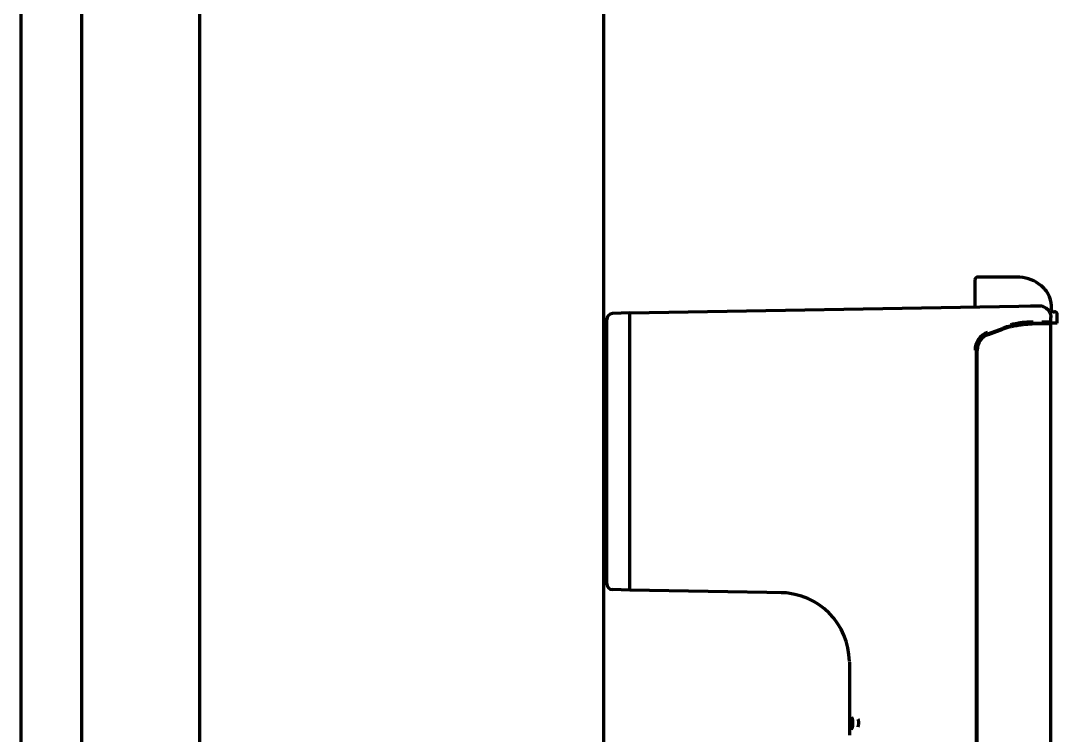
# Model space of a CAD drawing. Header units: inches. Extents: x -3055 to 7244, y 299 to 5591.
# Drawn here: x 5507.2 to 5686.7, y 2947.5 to 3071.2 of the extents above; entities that cross this region are included whole.
import ezdxf

# ---------------------------------------------------------------- set-up
doc = ezdxf.new("R2010")
doc.units = ezdxf.units.IN

msp = doc.modelspace()

# ---------------------------------------------------------------- linework, layer by layer
at = {"linetype": 'Continuous', "lineweight": 70}
for p, q in [((5507.21, 3810.02), (5507.21, 2144.82)), ((5538.21, 2170.63), (5538.21, 3808.63)), ((5608.21, 2160.63), (5608.21, 3808.63)), ((5517.72, 3758.68), (5517.72, 2411.38)), ((5673.94, 3026.85), (5672.96, 3026.85)), ((5679.63, 3026.85), (5673.94, 3026.85)), ((5679.71, 3026.85), (5679.63, 3026.85)), ((5672.46, 3026.35), (5672.46, 3021.67)), ((5612.71, 3020.63), (5680.05, 3021.8)), ((5680.05, 3021.8), (5682.07, 3021.84)), ((5682.07, 3021.84), (5683.56, 3021.86)), ((5685.71, 3021.1), (5685.71, 3021.85)), ((5612.71, 3020.63), (5609.68, 3020.52)), ((5685.59, 3019.1), (5685.59, 3019.86)), ((5685.95, 3020.85), (5686.2, 3020.85)), ((5686.2, 3020.85), (5686.21, 3020.85)), ((5686.71, 3018.85), (5686.71, 3020.35)), ((5674.69, 3017.02), (5677.23, 3017.95)), ((5674.7, 3016.92), (5677.19, 3017.83)), ((5674.78, 3016.92), (5677.27, 3017.83)), ((5682.36, 3018.73), (5681.65, 3018.73)), ((5682.36, 3018.85), (5683.81, 3018.85)), ((5683.93, 3018.73), (5682.36, 3018.73)), ((5683.81, 3018.85), (5685.34, 3018.85)), ((5685.54, 3018.73), (5683.93, 3018.73)), ((5684.06, 3019.1), (5685.59, 3019.1)), ((5685.63, 3018.85), (5685.34, 3018.85)), ((5685.54, 3018.73), (5685.54, 2899.13)), ((5685.63, 3018.85), (5685.69, 3018.85)), ((5685.94, 3018.85), (5685.69, 3018.85)), ((5686.2, 3018.85), (5685.94, 3018.85)), ((5686.7, 3018.85), (5686.2, 3018.85)), ((5686.71, 3018.85), (5686.7, 3018.85)), ((5608.71, 3017.37), (5608.21, 3017.37)), ((5672.71, 2839.53), (5672.71, 3014.2)), ((5672.76, 2839.59), (5672.76, 3014.14)), ((5672.84, 2839.59), (5672.84, 3014.14)), ((5608.71, 2996.81), (5608.71, 2996.96)), ((5612.71, 2996.81), (5612.71, 2996.96)), ((5608.21, 2975.89), (5608.71, 2975.89)), ((5612.71, 2972.63), (5609.68, 2972.73)), ((5639.84, 2972.15), (5612.71, 2972.63)), ((5650.71, 2960.17), (5650.71, 2950.99)), ((5650.71, 2948.31), (5650.71, 2948.29)), ((5650.71, 2948.26), (5650.71, 2947.49))]:
    msp.add_line(p, q, dxfattribs=at)
for centre, radius, start, end in [((5672.96, 3026.35), 0.5, 90, 180), ((5685.96, 3021.1), 0.25, 180, 270), ((5609.71, 3019.52), 1, 92, 180), ((5686.21, 3020.35), 0.5, 0, 90), ((5675.73, 3014.2), 3.25, 110, 180), ((5675.71, 3014.2), 3, 110, 180), ((5609.71, 2973.73), 1, 180, 268), ((5638.71, 2960.17), 12, 0.4104, 89)]:
    msp.add_arc(centre, radius, start, end, dxfattribs=at)
for centre, major_axis, ratio, start_param, end_param in [((5682.36, 3003.85), (-4.31, 14.37), 1, 6.235962, 6.340669), ((5682.36, 3003.76), (0, 14.97), 0.996917, 0.249261, 0.34807), ((5675.71, 3014.14), (0, 2.96), 0.996917, 0.348075, 1.570796), ((5675.79, 3014.14), (0, 2.96), 0.996917, 0.348075, 1.570796)]:
    msp.add_ellipse(centre, major_axis=major_axis, ratio=ratio, start_param=start_param, end_param=end_param, dxfattribs=at)
for points, knots in [([(5685.71, 3021.85), (5685.66, 3022.59), (5685.29, 3024.06), (5683.16, 3026.2), (5681.18, 3026.81), (5679.71, 3026.85)], [0, 0, 0, 0, 0.244195, 0.538911, 1, 1, 1, 1]), ([(5683.56, 3021.86), (5683.69, 3021.87), (5683.82, 3021.86), (5684.01, 3021.82), (5684.08, 3021.8), (5684.17, 3021.78), (5684.21, 3021.77), (5684.27, 3021.75), (5684.3, 3021.73), (5684.45, 3021.67), (5684.57, 3021.61), (5684.71, 3021.52), (5684.74, 3021.5), (5684.79, 3021.46), (5684.82, 3021.44), (5684.9, 3021.38), (5684.95, 3021.34), (5685.09, 3021.2), (5685.17, 3021.1), (5685.26, 3020.96), (5685.28, 3020.93), (5685.32, 3020.88), (5685.33, 3020.85), (5685.38, 3020.76), (5685.44, 3020.64), (5685.48, 3020.52), (5685.51, 3020.42), (5685.52, 3020.39), (5685.54, 3020.33), (5685.55, 3020.29), (5685.58, 3020.13), (5685.59, 3020), (5685.59, 3019.86)], [0, 0, 0, 0, 0.125, 0.125, 0.1875, 0.1875, 0.21875, 0.21875, 0.25, 0.25, 0.375, 0.375, 0.40625, 0.40625, 0.4375, 0.4375, 0.5, 0.5, 0.625, 0.625, 0.65625, 0.65625, 0.6875, 0.6875, 0.75, 0.8125, 0.8125, 0.84375, 0.84375, 0.875, 0.875, 1, 1, 1, 1]), ([(5608.71, 2996.96), (5608.71, 2997.7), (5608.71, 2998.43), (5608.71, 2999.9), (5608.71, 3001.34), (5608.71, 3002.76), (5608.71, 3004.15), (5608.71, 3004.84), (5608.71, 3005.86), (5608.71, 3006.29), (5608.71, 3006.71), (5608.71, 3006.87), (5608.71, 3006.96), (5608.71, 3007.21), (5608.71, 3007.37), (5608.71, 3007.86), (5608.71, 3008.19), (5608.71, 3008.67), (5608.71, 3008.83), (5608.71, 3009.14), (5608.71, 3009.3), (5608.71, 3010.08), (5608.71, 3010.68), (5608.71, 3011.82), (5608.71, 3012.38), (5608.71, 3013.17), (5608.71, 3013.42), (5608.71, 3013.8), (5608.71, 3013.92), (5608.71, 3014.11), (5608.71, 3014.17), (5608.71, 3014.29), (5608.71, 3014.35), (5608.71, 3014.88), (5608.71, 3015.33), (5608.71, 3016.15), (5608.71, 3016.53), (5608.71, 3017.05), (5608.71, 3017.22), (5608.71, 3017.46), (5608.71, 3017.54), (5608.71, 3017.69), (5608.71, 3017.76), (5608.71, 3018.11), (5608.71, 3018.36), (5608.71, 3018.78), (5608.71, 3019.13), (5608.71, 3019.34), (5608.71, 3019.42), (5608.71, 3019.43), (5608.71, 3019.45), (5608.71, 3019.47), (5608.71, 3019.49), (5608.71, 3019.51), (5608.71, 3019.52), (5608.71, 3019.52)], [0, 0, 0, 0, 0.062533, 0.062533, 0.125065, 0.187598, 0.187598, 0.25013, 0.25013, 0.281397, 0.289213, 0.289213, 0.29703, 0.29703, 0.312663, 0.312663, 0.343929, 0.343929, 0.359562, 0.359562, 0.375196, 0.375196, 0.437728, 0.437728, 0.500261, 0.500261, 0.531527, 0.531527, 0.54716, 0.54716, 0.554977, 0.554977, 0.562793, 0.562793, 0.625326, 0.625326, 0.687859, 0.687859, 0.719125, 0.719125, 0.734758, 0.734758, 0.750391, 0.750391, 0.812924, 0.812924, 0.875456, 0.937989, 0.937989, 0.945806, 0.945806, 0.953622, 0.969255, 0.969255, 1, 1, 1, 1]), ([(5612.71, 2996.96), (5612.71, 3000.14), (5612.71, 3006.41), (5612.71, 3014.24), (5612.71, 3019.42), (5612.71, 3020.63), (5612.71, 3020.63)], [0, 0, 0, 0, 0.250016, 0.500033, 0.750049, 1, 1, 1, 1]), ([(5678.68, 3018.26), (5678.76, 3018.29), (5678.85, 3018.31), (5678.97, 3018.34), (5679.02, 3018.35), (5679.1, 3018.37), (5679.14, 3018.38), (5679.35, 3018.42), (5679.52, 3018.45), (5679.85, 3018.51), (5680.01, 3018.54), (5680.34, 3018.59), (5680.5, 3018.61), (5680.69, 3018.63), (5680.73, 3018.64), (5680.81, 3018.65), (5680.85, 3018.65), (5680.97, 3018.66), (5681.04, 3018.67), (5681.27, 3018.69), (5681.42, 3018.7), (5681.7, 3018.71), (5681.84, 3018.72), (5682.1, 3018.73), (5682.23, 3018.73), (5682.36, 3018.73)], [0, 0, 0, 0, 0.0625, 0.0625, 0.09375, 0.09375, 0.125, 0.125, 0.25, 0.25, 0.375, 0.375, 0.5, 0.5, 0.53125, 0.53125, 0.5625, 0.5625, 0.625, 0.625, 0.75, 0.75, 0.875, 0.875, 1, 1, 1, 1]), ([(5678.69, 3018.65), (5678.78, 3018.67), (5678.87, 3018.69), (5679.04, 3018.73), (5679.13, 3018.75), (5679.4, 3018.8), (5679.75, 3018.87), (5680.1, 3018.92), (5680.35, 3018.96), (5680.44, 3018.97), (5680.6, 3018.99), (5680.69, 3019), (5680.94, 3019.03), (5681.1, 3019.04), (5681.41, 3019.06), (5681.56, 3019.07), (5681.85, 3019.09), (5682, 3019.09), (5682.17, 3019.1), (5682.21, 3019.1), (5682.27, 3019.1), (5682.38, 3019.1), (5682.47, 3019.1), (5682.54, 3019.1)], [0, 0, 0, 0, 0.0625, 0.0625, 0.125, 0.125, 0.25, 0.375, 0.375, 0.4375, 0.4375, 0.5, 0.5, 0.625, 0.625, 0.75, 0.75, 0.875, 0.875, 0.90625, 0.90625, 0.9375, 1, 1, 1, 1]), ([(5678.73, 3018.41), (5678.81, 3018.43), (5678.9, 3018.45), (5679.07, 3018.49), (5679.15, 3018.51), (5679.4, 3018.56), (5679.73, 3018.62), (5680.06, 3018.68), (5680.3, 3018.71), (5680.38, 3018.72), (5680.54, 3018.74), (5680.62, 3018.75), (5680.85, 3018.78), (5681, 3018.79), (5681.3, 3018.81), (5681.44, 3018.82), (5681.72, 3018.84), (5681.85, 3018.84), (5682.01, 3018.85), (5682.05, 3018.85), (5682.11, 3018.85), (5682.21, 3018.85), (5682.3, 3018.85), (5682.36, 3018.85)], [0, 0, 0, 0, 0.0625, 0.0625, 0.125, 0.125, 0.25, 0.375, 0.375, 0.4375, 0.4375, 0.5, 0.5, 0.625, 0.625, 0.75, 0.75, 0.875, 0.875, 0.90625, 0.90625, 0.9375, 1, 1, 1, 1]), ([(5685.59, 3019.1), (5685.59, 3019.09), (5685.59, 3019.07), (5685.59, 3019.05), (5685.58, 3019.04), (5685.58, 3019.02), (5685.58, 3019.01), (5685.57, 3018.99), (5685.56, 3018.98), (5685.55, 3018.96), (5685.54, 3018.95), (5685.53, 3018.94), (5685.52, 3018.93), (5685.51, 3018.91), (5685.49, 3018.9), (5685.47, 3018.89), (5685.47, 3018.89), (5685.45, 3018.88), (5685.44, 3018.87), (5685.42, 3018.87), (5685.41, 3018.86), (5685.4, 3018.86), (5685.37, 3018.85), (5685.36, 3018.85), (5685.34, 3018.85)], [0, 0, 0, 0, 0.125, 0.125, 0.1875, 0.1875, 0.25, 0.25, 0.375, 0.375, 0.4375, 0.4375, 0.5, 0.5, 0.625, 0.625, 0.6875, 0.6875, 0.75, 0.8125, 0.8125, 0.875, 0.875, 1, 1, 1, 1]), ([(5608.71, 2973.73), (5608.71, 2973.73), (5608.71, 2973.74), (5608.71, 2973.74), (5608.71, 2973.74), (5608.71, 2973.75), (5608.71, 2973.78), (5608.71, 2973.8), (5608.71, 2973.91), (5608.71, 2974.02), (5608.71, 2974.3), (5608.71, 2974.48), (5608.71, 2974.8), (5608.71, 2974.92), (5608.71, 2975.08), (5608.71, 2975.11), (5608.71, 2975.17), (5608.71, 2975.27), (5608.71, 2975.38), (5608.71, 2975.74), (5608.71, 2976.06), (5608.71, 2976.6), (5608.71, 2976.78), (5608.71, 2977.08), (5608.71, 2977.18), (5608.71, 2977.38), (5608.71, 2977.49), (5608.71, 2978.02), (5608.71, 2978.47), (5608.71, 2979.43), (5608.71, 2979.95), (5608.71, 2980.76), (5608.71, 2981.03), (5608.71, 2981.39), (5608.71, 2981.46), (5608.71, 2981.61), (5608.71, 2981.82), (5608.71, 2982.04), (5608.71, 2982.78), (5608.71, 2983.39), (5608.71, 2984.66), (5608.71, 2985.31), (5608.71, 2986.15), (5608.71, 2986.4), (5608.71, 2986.66), (5608.71, 2986.83), (5608.71, 2986.91), (5608.71, 2987.34), (5608.71, 2987.69), (5608.71, 2988.74), (5608.71, 2989.45), (5608.71, 2990.88), (5608.71, 2991.6), (5608.71, 2992.7), (5608.71, 2993.07), (5608.71, 2993.63), (5608.71, 2993.81), (5608.71, 2994.19), (5608.71, 2994.37), (5608.71, 2995.31), (5608.71, 2996.06), (5608.71, 2996.81)], [0, 0, 0, 0, 0.007768, 0.01558, 0.01558, 0.031206, 0.031206, 0.062458, 0.062458, 0.12496, 0.12496, 0.187463, 0.187463, 0.218715, 0.218715, 0.226528, 0.226528, 0.23434, 0.249966, 0.249966, 0.312469, 0.312469, 0.34372, 0.34372, 0.359346, 0.359346, 0.374972, 0.374972, 0.437475, 0.437475, 0.499977, 0.499977, 0.531229, 0.531229, 0.539042, 0.539042, 0.546855, 0.56248, 0.56248, 0.624983, 0.624983, 0.687486, 0.687486, 0.703112, 0.710924, 0.710924, 0.718737, 0.718737, 0.749989, 0.749989, 0.812492, 0.812492, 0.874994, 0.874994, 0.906246, 0.906246, 0.921871, 0.921871, 0.937497, 0.937497, 1, 1, 1, 1]), ([(5650.71, 2950.99), (5650.71, 2950.99), (5650.71, 2950.98), (5650.71, 2950.97), (5650.71, 2950.96), (5650.71, 2950.96), (5650.71, 2950.96), (5650.71, 2950.96), (5650.71, 2950.96), (5650.71, 2950.96), (5650.72, 2950.91), (5650.73, 2950.69), (5650.75, 2950.3), (5650.75, 2949.99), (5650.75, 2949.81)], [0, 0, 0, 0, 0.005451, 0.013653, 0.014988, 0.015852, 0.016811, 0.018403, 0.022098, 0.036367, 0.22674, 0.471149, 0.720399, 1, 1, 1, 1]), ([(5650.71, 2950.96), (5650.71, 2950.96), (5650.71, 2950.96), (5650.71, 2950.95), (5650.72, 2950.84), (5650.73, 2950.67), (5650.74, 2950.53), (5650.74, 2950.51)], [0, 0, 0, 0, 0.009366, 0.125992, 0.509132, 0.941774, 1, 1, 1, 1]), ([(5650.75, 2949.81), (5650.76, 2949.62), (5650.75, 2949.27), (5650.74, 2948.79), (5650.72, 2948.45), (5650.72, 2948.34), (5650.71, 2948.31)], [0, 0, 0, 0, 0.268394, 0.530216, 0.758686, 1, 1, 1, 1]), ([(5650.74, 2950.51), (5650.74, 2950.4), (5650.75, 2950.15), (5650.75, 2949.84), (5650.75, 2949.68), (5650.75, 2949.68)], [0, 0, 0, 0, 0.452435, 0.999956, 1, 1, 1, 1]), ([(5651.13, 2950.65), (5651.13, 2950.65), (5651.14, 2950.63), (5651.17, 2950.55), (5651.19, 2950.44), (5651.2, 2950.35), (5651.21, 2950.32)], [0, 0, 0, 0, 0.178169, 0.4765, 0.887764, 1, 1, 1, 1]), ([(5651.25, 2949.75), (5651.25, 2949.73), (5651.26, 2949.57), (5651.25, 2949.27), (5651.22, 2948.97), (5651.2, 2948.87), (5651.19, 2948.85)], [0, 0, 0, 0, 0.051676, 0.507762, 0.911768, 1, 1, 1, 1]), ([(5652.2, 2950.28), (5652.21, 2950.24), (5652.22, 2950.21), (5652.23, 2950.16), (5652.23, 2950.14), (5652.24, 2950.12), (5652.24, 2950.1), (5652.25, 2950.06), (5652.25, 2950.03), (5652.27, 2949.94), (5652.27, 2949.88), (5652.28, 2949.79), (5652.28, 2949.75), (5652.28, 2949.69), (5652.29, 2949.66), (5652.29, 2949.59), (5652.28, 2949.56), (5652.28, 2949.5), (5652.28, 2949.47), (5652.27, 2949.37), (5652.27, 2949.31), (5652.25, 2949.22), (5652.25, 2949.19), (5652.24, 2949.14), (5652.23, 2949.08), (5652.21, 2949.03), (5652.2, 2949), (5652.2, 2948.99), (5652.2, 2948.98)], [0, 0, 0, 0, 0.093555, 0.093555, 0.127476, 0.127476, 0.161398, 0.161398, 0.22924, 0.22924, 0.364925, 0.364925, 0.432768, 0.432768, 0.500611, 0.500611, 0.568453, 0.568453, 0.636296, 0.636296, 0.771981, 0.771981, 0.839824, 0.839824, 0.907666, 0.975509, 0.975509, 1, 1, 1, 1]), ([(5651.19, 2948.85), (5651.18, 2948.79), (5651.16, 2948.69), (5651.14, 2948.61), (5651.14, 2948.6), (5651.13, 2948.6)], [0, 0, 0, 0, 0.446092, 0.85264, 1, 1, 1, 1])]:
    msp.add_open_spline(points, degree=3, knots=knots, dxfattribs=at)
for points, degree in [([(5612.71, 2972.63), (5612.71, 2972.63), (5612.71, 2973.85), (5612.71, 2979.12), (5612.71, 2987.12), (5612.71, 2993.54), (5612.71, 2996.81)], 3), ([(5651.21, 2950.32), (5651.25, 2950.08), (5651.25, 2949.76)], 2), ([(5651.25, 2949.76), (5651.25, 2949.75)], 1)]:
    msp.add_open_spline(points, degree=degree, dxfattribs=at)

doc.saveas('drawing.dxf')
